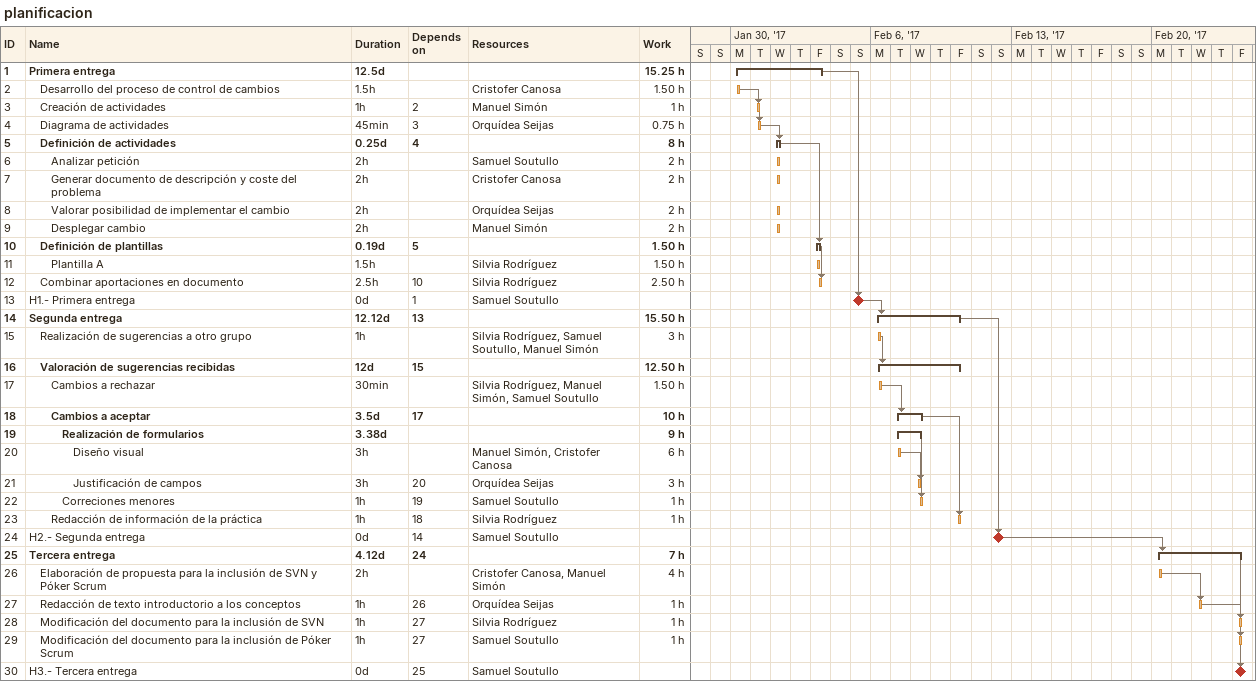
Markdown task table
planificacion

| ID | Level | Task | Duration | Start | Finish | Predecessors | Resources | Work (h) |
|---|---|---|---|---|---|---|---|---|
| 1 | 1 | **Primera entrega** | 12.5d | 2017-01-30 | 2017-02-03 |  |  | 15.25 |
| 2 | 2 | Desarrollo del proceso de control de cambios | 1.5h | 2017-01-30 | 2017-01-30 |  | Cristofer Canosa | 1.50 |
| 3 | 2 | Creación de actividades | 1h | 2017-01-31 | 2017-01-31 | 2 | Manuel Simón | 1 |
| 4 | 2 | Diagrama de actividades | 45min | 2017-01-31 | 2017-01-31 | 3 | Orquídea Seijas | 0.75 |
| 5 | 2 | **Definición de actividades** | 0.25d | 2017-02-01 | 2017-02-01 | 4 |  | 8 |
| 6 | 3 | Analizar petición | 2h | 2017-02-01 | 2017-02-01 |  | Samuel Soutullo | 2 |
| 7 | 3 | Generar documento de descripción y coste del problema | 2h | 2017-02-01 | 2017-02-01 |  | Cristofer Canosa | 2 |
| 8 | 3 | Valorar posibilidad de implementar el cambio | 2h | 2017-02-01 | 2017-02-01 |  | Orquídea Seijas | 2 |
| 9 | 3 | Desplegar cambio | 2h | 2017-02-01 | 2017-02-01 |  | Manuel Simón | 2 |
| 10 | 2 | **Definición de plantillas** | 0.19d | 2017-02-03 | 2017-02-03 | 5 |  | 1.50 |
| 11 | 3 | Plantilla A | 1.5h | 2017-02-03 | 2017-02-03 |  | Silvia Rodríguez | 1.50 |
| 12 | 2 | Combinar aportaciones en documento | 2.5h | 2017-02-03 | 2017-02-03 | 10 | Silvia Rodríguez | 2.50 |
| 13 | 1 | H1.- Primera entrega | 0d | 2017-02-05 | 2017-02-05 | 1 | Samuel Soutullo |  |
| 14 | 1 | **Segunda entrega** | 12.12d | 2017-02-06 | 2017-02-10 | 13 |  | 15.50 |
| 15 | 2 | Realización de sugerencias a otro grupo | 1h | 2017-02-06 | 2017-02-06 |  | Silvia Rodríguez, Samuel Soutullo, Manuel Simón | 3 |
| 16 | 2 | **Valoración de sugerencias recibidas** | 12d | 2017-02-06 | 2017-02-10 | 15 |  | 12.50 |
| 17 | 3 | Cambios a rechazar | 30min | 2017-02-06 | 2017-02-06 |  | Silvia Rodríguez, Manuel Simón, Samuel Soutullo | 1.50 |
| 18 | 3 | **Cambios a aceptar** | 3.5d | 2017-02-07 | 2017-02-08 | 17 |  | 10 |
| 19 | 4 | **Realización de formularios** | 3.38d | 2017-02-07 | 2017-02-08 |  |  | 9 |
| 20 | 5 | Diseño visual | 3h | 2017-02-07 | 2017-02-07 |  | Manuel Simón, Cristofer Canosa | 6 |
| 21 | 5 | Justificación de campos | 3h | 2017-02-08 | 2017-02-08 | 20 | Orquídea Seijas | 3 |
| 22 | 4 | Correciones menores | 1h | 2017-02-08 | 2017-02-08 | 19 | Samuel Soutullo | 1 |
| 23 | 3 | Redacción de información de la práctica | 1h | 2017-02-10 | 2017-02-10 | 18 | Silvia Rodríguez | 1 |
| 24 | 1 | H2.- Segunda entrega | 0d | 2017-02-12 | 2017-02-12 | 14 | Samuel Soutullo |  |
| 25 | 1 | **Tercera entrega** | 4.12d | 2017-02-20 | 2017-02-24 | 24 |  | 7 |
| 26 | 2 | Elaboración de propuesta para la inclusión de SVN y Póker Scrum | 2h | 2017-02-20 | 2017-02-20 |  | Cristofer Canosa, Manuel Simón | 4 |
| 27 | 2 | Redacción de texto introductorio a los conceptos | 1h | 2017-02-22 | 2017-02-22 | 26 | Orquídea Seijas | 1 |
| 28 | 2 | Modificación del documento para la inclusión de SVN | 1h | 2017-02-24 | 2017-02-24 | 27 | Silvia Rodríguez | 1 |
| 29 | 2 | Modificación del documento para la inclusión de Póker Scrum | 1h | 2017-02-24 | 2017-02-24 | 27 | Samuel Soutullo | 1 |
| 30 | 1 | H3.- Tercera entrega | 0d | 2017-02-24 | 2017-02-24 | 25 | Samuel Soutullo |  |
